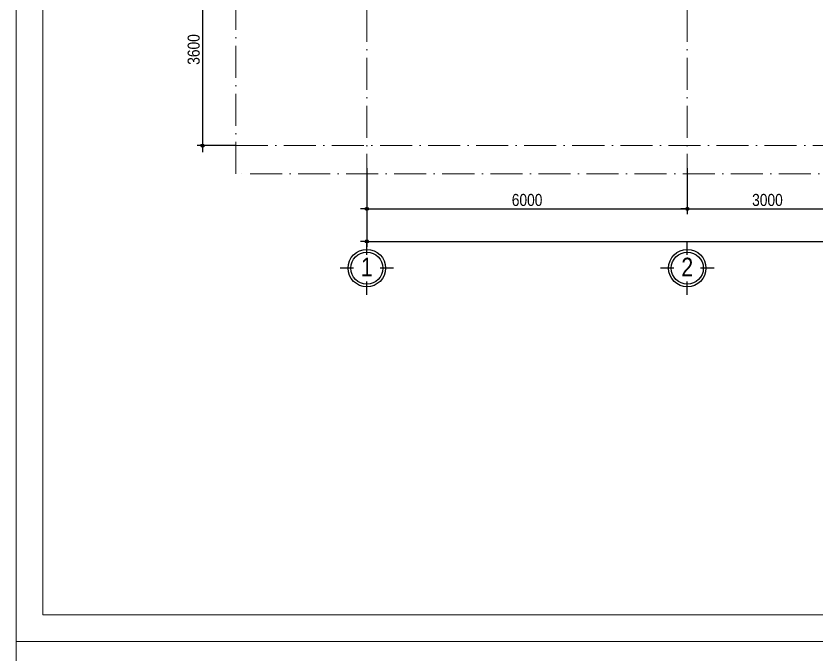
# Model space of a CAD drawing. Extents: x -1107188 to -523840, y 39692 to 514392.
# Drawn here: x -1107188 to -1092192, y 454742 to 466702 of the extents above; entities that cross this region are included whole.
import ezdxf
from ezdxf.enums import TextEntityAlignment as Align

# ---------------------------------------------------------------- set-up
doc = ezdxf.new("R2010")
doc.units = 0
doc.linetypes.add('ACAD_ISO10W100', pattern=[18, 12, -3, 0, -3])
doc.layers.get('0').update_dxf_attribs({"color": 255, "linetype": 'CONTINUOUS'})
doc.layers.get('DEFPOINTS').update_dxf_attribs({"linetype": 'CONTINUOUS'})
doc.layers.add('00-KICH THUOC', color=6, linetype='CONTINUOUS', lineweight=9)
doc.layers.add('TRUC', color=24, linetype='CONTINUOUS', lineweight=0)
doc.layers.add('DIM', color=1, linetype='CONTINUOUS')
doc.layers.add('TAGS', color=60, linetype='CONTINUOUS')
doc.styles.add('HEL-CONDENSE', font='')
doc.styles.add('SO BV', font='', dxfattribs={"height": 200})
doc.styles.get("Standard").update_dxf_attribs({"font": ''})
doc.styles.add('TEN BV', font='', dxfattribs={"height": 350})
doc.styles.add('VNI-HELVE-CONDENSEN', font='')
doc.styles.get('HEL-CONDENSE').set_extended_font_data('VNI-Helve-Condense')
doc.styles.get('SO BV').set_extended_font_data('VNI-Helve-Condense')
doc.styles.get('Standard').set_extended_font_data('VNI-Helve-Condense')
doc.styles.get('TEN BV').set_extended_font_data('VNI-Helve-Condense', bold=True)
doc.styles.get('VNI-HELVE-CONDENSEN').set_extended_font_data('VNI-Helve-Condense')
doc.dimstyles.new('D100', dxfattribs={"dimtxt": 225, "dimasz": 1.2, "dimexe": 100, "dimexo": 0, "dimgap": 50, "dimtad": 1, "dimdec": 0, "dimzin": 13, "dimdsep": 46, "dimtxsty": 'HEL-CONDENSE', "dimblk": 'D50', "dimcen": 0, "dimclrd": 1, "dimclre": 1, "dimclrt": 7, "dimadec": 0, "dimazin": 0, "dimtfac": 1, "dimtdec": 0, "dimtmove": 0, "dimatfit": 3, "dimldrblk": 'D50', "dimfxl": 1, "dimtolj": 1, "dimtzin": 13, "dimarcsym": 0})
doc.dimstyles.get("Standard").update_dxf_attribs({"dimtxt": 0.18, "dimasz": 0.18, "dimexe": 0.18, "dimexo": 0.0625, "dimgap": 0.09, "dimtad": 0, "dimtih": 1, "dimtoh": 1, "dimdec": 4, "dimzin": 0, "dimdsep": 46, "dimtxsty": 'Standard', "dimcen": 0.09, "dimadec": 0, "dimazin": 0, "dimtfac": 1, "dimtdec": 4, "dimtofl": 0, "dimtmove": 0, "dimatfit": 3, "dimfxl": 1, "dimtolj": 1, "dimtzin": 0, "dimarcsym": 0})

# ---------------------------------------------------------------- blocks, each defined once
blk = doc.blocks.new('D50')
at = {"layer": 'DIM'}
blk.add_hatch(color=256, dxfattribs=at).paths.add_polyline_path([(25, 0, 1), (-25, 0, 1)])
blk.add_line((25, 0), (100, 0), dxfattribs=at)
blk.add_circle((0, 0), 25, dxfattribs=at)
blk = doc.blocks.new('*D169')
at = {"layer": 'DEFPOINTS', "color": 0, "transparency": 16777216}
for p in [(-1100620, 463855), (-1094620, 463855), (-1094620, 463093)]:
    blk.add_point(p, dxfattribs=at)
at = {"layer": 'DIM', "color": 1, "lineweight": -2, "transparency": 16777216}
for p, q in [((-1100620, 463855), (-1100620, 462993)), ((-1094620, 463855), (-1094620, 462993)), ((-1100619, 463093), (-1094621, 463093))]:
    blk.add_line(p, q, dxfattribs=at)
at = {"layer": 'DIM', "color": 1, "lineweight": -2, "transparency": 16777216, "xscale": 1.199999999999999, "yscale": 1.199999999999999, "zscale": 1.199999999999999, "rotation": 180}
blk.add_blockref('D50', (-1100620, 463093), dxfattribs=at)
at = {"layer": 'DIM', "color": 1, "lineweight": -2, "transparency": 16777216, "xscale": 1.199999999999999, "yscale": 1.199999999999999, "zscale": 1.199999999999999}
blk.add_blockref('D50', (-1094620, 463093), dxfattribs=at)
at = {"layer": 'DIM', "color": 7, "transparency": 16777216, "insert": (-1097620, 463258), "char_height": 225, "attachment_point": 5, "style": 'HEL-CONDENSE'}
blk.add_mtext('\\A1;6000', dxfattribs=at)
blk = doc.blocks.new('*D170')
at = {"layer": 'DEFPOINTS', "color": 0, "transparency": 16777216}
for p in [(-1094620, 463855), (-1091620, 463855), (-1091620, 463093)]:
    blk.add_point(p, dxfattribs=at)
at = {"layer": 'DIM', "color": 1, "lineweight": -2, "transparency": 16777216}
for p, q in [((-1094620, 463855), (-1094620, 462993)), ((-1091620, 463855), (-1091620, 462993)), ((-1094619, 463093), (-1091621, 463093))]:
    blk.add_line(p, q, dxfattribs=at)
at = {"layer": 'DIM', "color": 1, "lineweight": -2, "transparency": 16777216, "xscale": 1.199999999999999, "yscale": 1.199999999999999, "zscale": 1.199999999999999, "rotation": 180}
blk.add_blockref('D50', (-1094620, 463093), dxfattribs=at)
at = {"layer": 'DIM', "color": 1, "lineweight": -2, "transparency": 16777216, "xscale": 1.199999999999999, "yscale": 1.199999999999999, "zscale": 1.199999999999999}
blk.add_blockref('D50', (-1091620, 463093), dxfattribs=at)
at = {"layer": 'DIM', "color": 7, "transparency": 16777216, "insert": (-1093120, 463258), "char_height": 225, "attachment_point": 5, "style": 'HEL-CONDENSE'}
blk.add_mtext('\\A1;3000', dxfattribs=at)
blk = doc.blocks.new('*D176')
at = {"layer": 'DEFPOINTS', "color": 0, "transparency": 16777216}
for p in [(-1100620, 463855), (-1067620, 463855), (-1067620, 462484)]:
    blk.add_point(p, dxfattribs=at)
at = {"layer": 'DIM', "color": 1, "lineweight": -2, "transparency": 16777216}
for p, q in [((-1100620, 463855), (-1100620, 462384)), ((-1067620, 463855), (-1067620, 462384)), ((-1100619, 462484), (-1067621, 462484))]:
    blk.add_line(p, q, dxfattribs=at)
at = {"layer": 'DIM', "color": 1, "lineweight": -2, "transparency": 16777216, "xscale": 1.199999999999999, "yscale": 1.199999999999999, "zscale": 1.199999999999999, "rotation": 180}
blk.add_blockref('D50', (-1100620, 462484), dxfattribs=at)
at = {"layer": 'DIM', "color": 1, "lineweight": -2, "transparency": 16777216, "xscale": 1.199999999999999, "yscale": 1.199999999999999, "zscale": 1.199999999999999}
blk.add_blockref('D50', (-1067620, 462484), dxfattribs=at)
at = {"layer": 'DIM', "color": 7, "transparency": 16777216, "insert": (-1084120, 462649), "char_height": 225, "attachment_point": 5, "style": 'HEL-CONDENSE'}
blk.add_mtext('\\A1;33000', dxfattribs=at)
blk = doc.blocks.new('A$C206177D3')
at = {"layer": 'TAGS', "ltscale": 1000}
for p, q in [((-37, 240), (-37, 490)), ((-287, -10), (-537, -10)), ((463, -10), (213, -10)), ((-37, -510), (-37, -260))]:
    blk.add_line(p, q, dxfattribs=at)
blk.add_circle((-37, -10), 350, dxfattribs=at)
at = {"layer": 'TAGS', "color": 254, "ltscale": 1000}
blk.add_circle((-37, -10), 300, dxfattribs=at)
at = {"layer": 'TAGS', "ltscale": 1000, "style": 'VNI-HELVE-CONDENSEN'}
blk.add_attdef('A', text='', height=350, dxfattribs=at).set_placement((-38, -166), align=Align.CENTER)
blk = doc.blocks.new('*D183')
at = {"layer": 'DEFPOINTS', "color": 0, "transparency": 16777216}
for p in [(-1103074, 467876), (-1103696, 464276), (-1103074, 464276)]:
    blk.add_point(p, dxfattribs=at)
at = {"layer": 'DIM', "color": 1, "lineweight": -2, "transparency": 16777216}
for p, q in [((-1103074, 467876), (-1103796, 467876)), ((-1103696, 467875), (-1103696, 464277)), ((-1103074, 464276), (-1103796, 464276))]:
    blk.add_line(p, q, dxfattribs=at)
at = {"layer": 'DIM', "color": 1, "lineweight": -2, "transparency": 16777216, "xscale": 1.199999999999999, "yscale": 1.199999999999999, "zscale": 1.199999999999999}
for p, rotation in [((-1103696, 467876), 90), ((-1103696, 464276), 270)]:
    blk.add_blockref('D50', p, dxfattribs=dict(at, rotation=rotation))
at = {"layer": 'DIM', "color": 7, "transparency": 16777216, "insert": (-1103861, 466076), "char_height": 225, "attachment_point": 5, "rotation": 90, "style": 'HEL-CONDENSE'}
blk.add_mtext('\\A1;3600', dxfattribs=at)
blk = doc.blocks.new('KHUNGTEN')
at = {"color": 3, "linetype": 'Continuous'}
for points in [[(-593653, 217892), (-593653, 277292), (-509653, 277292), (-509653, 217892), (-593653, 217892)], [(-593153, 218392), (-593153, 276792), (-510153, 276792), (-510153, 218392)]]:
    blk.add_lwpolyline(points, close=True, dxfattribs=at)
at = {"style": 'TEN BV'}
for tag, p in [('TEB_BV', (-518299, 222628)), ('LOAI_BV', (-511918, 220684)), ('TL', (-512164, 219751))]:
    blk.add_attdef(tag, p, '', height=350, dxfattribs=at)
at = {"style": 'SO BV'}
for tag, p in [('SOBV', (-510673, 221020)), ('TONGSOBV', (-510673, 220591))]:
    blk.add_attdef(tag, text='', height=200, dxfattribs=at).set_placement(p, align=Align.CENTER)

msp = doc.modelspace()

# ---------------------------------------------------------------- linework, layer by layer
at = {"layer": 'TRUC', "linetype": 'ACAD_ISO10W100', "ltscale": 50}
msp.add_lwpolyline([(-1103073.876, 484823.057), (-1065303.564, 484823.057), (-1065303.564, 463746.028), (-1103073.876, 463746.028)], close=True, dxfattribs=at)
for points in [[(-1100619.891, 484823.057), (-1100619.891, 463746.028)], [(-1094619.891, 484823.057), (-1094619.891, 463746.028)], [(-1094619.891, 484823.057), (-1094619.891, 463746.028)], [(-1103073.876, 464275.801), (-1065303.564, 464275.801)]]:
    msp.add_lwpolyline(points, dxfattribs=at)

# ---------------------------------------------------------------- block references
at = {"layer": '00-KICH THUOC'}
for p in [(-513535.14, 237100), (-513535.14, 177700)]:
    msp.add_blockref('KHUNGTEN', p, dxfattribs=at)
at = {"layer": 'TAGS', "ltscale": 1000}
ref = msp.add_blockref('A$C206177D3', (-1100583.27, 461993.707), dxfattribs=at)
ref.add_attrib('A', '1', dxfattribs={"color": 7, "ltscale": 1000, "height": 350, "style": 'VNI-HELVE-CONDENSEN'}).set_placement((-1100621.574, 461828.069), align=Align.CENTER)
ref = msp.add_blockref('A$C206177D3', (-1094583.27, 461993.707), dxfattribs=at)
ref.add_attrib('A', '2', dxfattribs={"color": 7, "ltscale": 1000, "height": 350, "style": 'VNI-HELVE-CONDENSEN'}).set_placement((-1094621.574, 461828.069), align=Align.CENTER)

# ---------------------------------------------------------------- dimensions: what is measured, and where the dimension line sits
at = {"layer": 'DIM'}
for base, p1, p2, angle, dimstyle, override, picture, middle in [((-1103695.736, 464275.801), (-1103073.876, 467875.801), (-1103073.876, 464275.801), 90, 'Standard', {"dimtxt": 225, "dimasz": 1.2, "dimexe": 100, "dimexo": 0, "dimgap": 50, "dimtad": 1, "dimtih": 0, "dimtoh": 0, "dimdec": 2, "dimzin": 13, "dimtxsty": 'HEL-CONDENSE', "dimblk": 'D50', "dimcen": 0, "dimclrd": 1, "dimclre": 1, "dimclrt": 7, "dimtdec": 2, "dimtofl": 1, "dimldrblk": 'D50', "dimtzin": 13}, '*D183', (-1103860.636, 466075.801)), ((-1091619.891, 463093.063), (-1094619.891, 463854.667), (-1091619.891, 463854.667), 180, 'D100', {"dimtmove": 1}, '*D170', (-1093119.891, 463257.963))]:
    dim = msp.add_linear_dim(base=base, p1=p1, p2=p2, angle=angle, dimstyle=dimstyle, override=override, dxfattribs=at)
    dim.commit()
    dim.dimension.update_dxf_attribs({"geometry": picture, "text_midpoint": middle})
for p2, distance, picture, middle in [((-1094619.891, 463854.667), -761.604, '*D169', (-1097619.891, 463257.963)), ((-1067619.891, 463854.667), -1370.813, '*D176', (-1084119.891, 462648.754))]:
    dim = msp.add_aligned_dim(p1=(-1100619.891, 463854.667), p2=p2, distance=distance, dimstyle='D100', dxfattribs=at)
    dim.commit()
    dim.dimension.update_dxf_attribs({"geometry": picture, "text_midpoint": middle})

doc.saveas('drawing.dxf')
